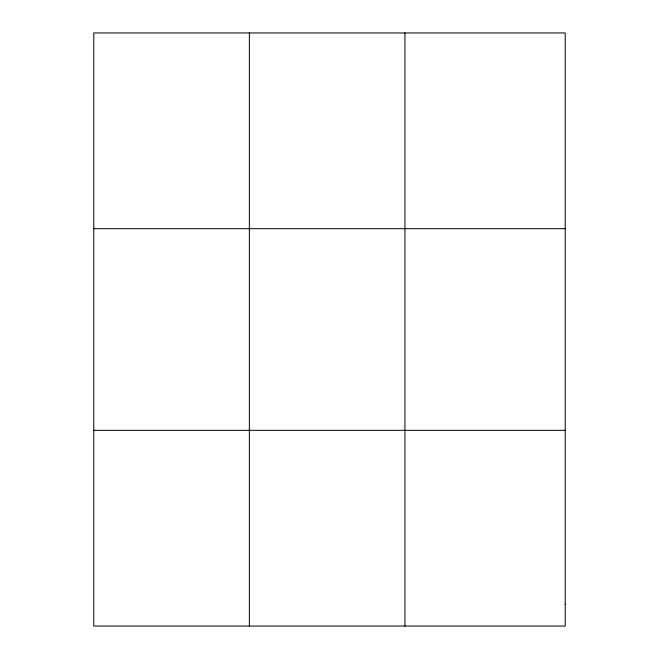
<?xml version="1.0" encoding="UTF-8"?>
<svg xmlns="http://www.w3.org/2000/svg" width="659" height="659" viewBox="0 0 659 659"><rect width="100%" height="100%" fill="white"/><g stroke="black" fill="none" stroke-linecap="round" stroke-linejoin="round"><path stroke-width="0.99" d="M249.357 32.95L249.357 626.05M404.931 32.95L404.931 626.05M93.784 228.673L565.216 228.673M93.784 430.327L565.216 430.327M565.216 604.303L565.216 626.05L93.784 626.05L93.784 32.95L565.216 32.95L565.216 604.303"/></g></svg>
